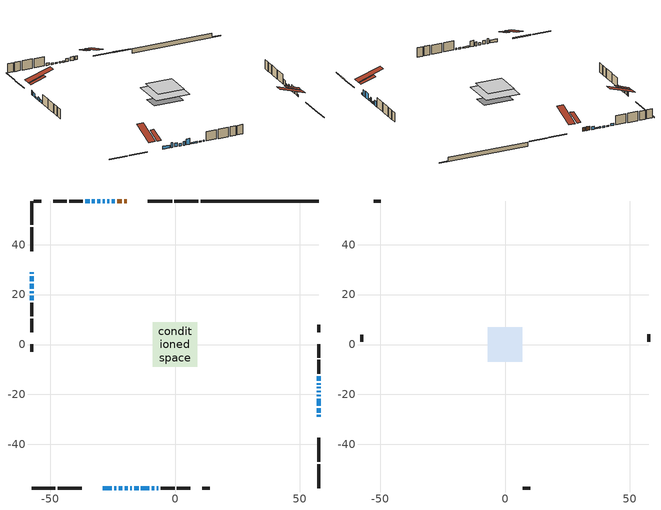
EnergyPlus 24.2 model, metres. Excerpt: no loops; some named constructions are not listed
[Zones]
conditioned space
 floor outside (Floor1 construction): -3.67,-3.67 -3.67,3.67 3.67,3.67 3.67,-3.67 z1.23
 floor adiabatic (AdiabaticFloorConstruction): -8.87,-8.87 -8.87,8.87 8.87,8.87 8.87,-8.87 z3.67
 floor foundation (Slab1 construction): -7.67,-4.14 -7.67,4.14 7.67,4.14 7.67,-4.14 z-1
 wall outside (RimJoist1 construction): 9.32,57.49 -0.24,57.49 / -57.49,-57.49 -47.93,-57.49 / -57.49,57.49 -57.49,47.93 / 57.49,-57.49 57.49,-47.93 z1.23:1.53
 wall outside (RimJoist2 construction): -1.17,57.49 -10.85,57.49 / -47.01,-57.49 -37.32,-57.49 / -57.49,47.01 -57.49,37.32 / 57.49,-47.01 57.49,-37.32 z1.23:1.53
 wall outside (AdiabaticWallConstruction 1): -19.27,57.49 -20.38,57.49 / -21.31,57.49 -23.13,57.49 z1.23:3.26
 wall outside (AdiabaticWallConstruction): 57.49,-28.9 57.49,-28.24 z1.23:2.09; -28.9,-57.49 -25.24,-57.49 z1.23:2.75; -57.49,28.9 -57.49,28.29 / 57.49,-19.14 57.49,-18.53 z1.23:3.57; 57.49,-27.31 57.49,-25.48 z1.23:4.33; 57.49,-24.55 57.49,-21.76 z1.23:4.48; 57.49,-20.83 57.49,-20.07 / -20.12,-57.49 -18.9,-57.49 / -34.19,57.49 -35.97,57.49 z1.23:2.4; 57.49,-17.6 57.49,-16.99 z1.23:2.12; 57.49,-16.06 57.49,-15.45 / -57.49,19.55 -57.49,17.72 z1.23:2.55; -24.06,57.49 -25.38,57.49 z1.23:2.65; -26.3,57.49 -27.22,57.49 z1.23:1.89; -57.49,27.36 -57.49,25.33 / -17.97,-57.49 -17.26,-57.49 z1.23:3.11; -24.31,-57.49 -23.5,-57.49 z1.23:3.67; -22.57,-57.49 -21.05,-57.49 z1.23:3.14; -16.33,-57.49 -14.55,-57.49 z1.23:4.2; -28.15,57.49 -28.97,57.49 / -57.49,24.4 -57.49,22.32 / -13.63,-57.49 -10.32,-57.49 / -9.39,-57.49 -8.27,-57.49 / -7.35,-57.49 -6.63,-57.49 / -29.89,57.49 -31.21,57.49 / -32.14,57.49 -33.26,57.49 z1.23:1.84; 57.49,-14.52 57.49,-12.64 z1.23:3.92; -57.49,21.39 -57.49,20.47 z1.23:3.06
 wall outside (Wall1 construction): -36.89,57.49 -42.44,57.49 / -5.71,-57.49 -0.16,-57.49 / -57.49,16.79 -57.49,11.25 / 57.49,-11.71 57.49,-6.17 z1.23:6.11
 wall outside (Wall2 construction): -43.37,57.49 -48.8,57.49 / 0.77,-57.49 6.2,-57.49 / -57.49,10.32 -57.49,4.88 / 57.49,-5.24 57.49,0.19 z1.23:6.11
 wall outside (Wall4 construction): -53.61,57.49 -56.56,57.49 / 11.01,-57.49 13.96,-57.49 / -57.49,0.07 -57.49,-2.88 / 57.49,5 57.49,7.96 z1.23:6.11
 wall foundation (FoundationWall1 construction): 10.25,57.49,-1 10.25,57.49,1.23 52.77,57.49,1.23 52.77,57.49,-0.59 57.49,57.49,-0.59 57.49,57.49,-1
 window (WindowConstruction): 57.49,-28.9 57.49,-28.24 z1.23:2.09
 window (WindowConstruction 8): -28.9,-57.49 -25.24,-57.49 z1.23:2.75
 window (WindowConstruction 22): -57.49,28.9 -57.49,28.29 z1.23:3.57
 window (WindowConstruction 9): 57.49,-27.31 57.49,-25.48 z1.23:4.33
 window (WindowConstruction 10): 57.49,-24.55 57.49,-21.76 z1.23:4.48
 window (WindowConstruction 11): 57.49,-20.83 57.49,-20.07 z1.23:2.4
 window (WindowConstruction 12): 57.49,-19.14 57.49,-18.53 z1.23:3.57
 window (WindowConstruction 13): 57.49,-17.6 57.49,-16.99 z1.23:2.12
 window (WindowConstruction 1): 57.49,-16.06 57.49,-15.45 z1.23:2.55
 window (WindowConstruction 14): -24.06,57.49 -25.38,57.49 z1.23:2.65
 window (WindowConstruction 15): -26.31,57.49 -27.22,57.49 z1.23:1.89
 window (WindowConstruction 16): -57.49,27.36 -57.49,25.33 z1.23:3.11
 window (WindowConstruction 17): -24.31,-57.49 -23.5,-57.49 z1.23:3.67
 window (WindowConstruction 18): -22.57,-57.49 -21.05,-57.49 z1.23:3.14
 window (WindowConstruction 19): -20.12,-57.49 -18.9,-57.49 z1.23:2.4
 window (WindowConstruction 20): -17.97,-57.49 -17.26,-57.49 z1.23:3.11
 window (WindowConstruction 21): -16.33,-57.49 -14.55,-57.49 z1.23:4.2
 window (WindowConstruction 23): -28.15,57.49 -28.96,57.49 z1.23:1.84
 window (WindowConstruction 2): 57.49,-14.52 57.49,-12.64 z1.23:3.92
 window (WindowConstruction 24): -57.49,24.4 -57.49,22.32 z1.23:1.84
 window (WindowConstruction 25): -13.63,-57.49 -10.32,-57.49 z1.23:1.84
 window (WindowConstruction 26): -9.39,-57.49 -8.27,-57.49 z1.23:1.84
 window (WindowConstruction 27): -7.34,-57.49 -6.63,-57.49 z1.23:1.84
 window (WindowConstruction 3): -29.89,57.49 -31.21,57.49 z1.23:1.84
 window (WindowConstruction 4): -32.14,57.49 -33.26,57.49 z1.23:1.84
 window (WindowConstruction 5): -34.19,57.49 -35.97,57.49 z1.23:2.4
 window (WindowConstruction 6): -57.49,21.39 -57.49,20.48 z1.23:3.06
 window (WindowConstruction 7): -57.49,19.55 -57.49,17.72 z1.23:2.55
 door (Door): -19.27,57.49 -20.38,57.49 z1.23:3.26
 door (Door 1): -21.31,57.49 -23.13,57.49 z1.23:3.26
 ceiling adiabatic (AdiabaticFloorConstruction): 8.87,-8.87 8.87,8.87 -8.87,8.87 -8.87,-8.87 z3.67
 roof outside (Roof2 construction): -18.34,57.49,6.11 -18.34,49.59,8.74 -16.26,49.59,8.74 -16.26,57.49,6.11; -29.83,-57.49,6.11 -29.83,-49.59,8.74 -31.91,-49.59,8.74 -31.91,-57.49,6.11; -57.49,29.83,6.11 -49.59,29.83,8.74 -49.59,31.91,8.74 -57.49,31.91,6.11; 57.49,-29.83,6.11 49.59,-29.83,8.74 49.59,-31.91,8.74 57.49,-31.91,6.11
attic - vented
 floor to conditioned space (Floor2 construction Reversed): -6.91,-6.91 -6.91,6.91 6.91,6.91 6.91,-6.91 z6.11
 wall outside (Wall3 construction): -49.73,57.49 -52.68,57.49 / 7.13,-57.49 10.08,-57.49 / -57.49,3.95 -57.49,1 / 57.49,1.12 57.49,4.07 z1.23:6.11
 roof outside (Roof1 construction): -15.33,57.49,6.11 -15.33,44.03,10.6 -11.78,44.03,10.6 -11.78,57.49,6.11; -32.84,-57.49,6.11 -32.84,-44.03,10.6 -36.39,-44.03,10.6 -36.39,-57.49,6.11; -57.49,32.84,6.11 -44.03,32.84,10.6 -44.03,36.39,10.6 -57.49,36.39,6.11; 57.49,-32.84,6.11 44.03,-32.84,10.6 44.03,-36.39,10.6 57.49,-36.39,6.11
[Schedule:Day:Interval]
clothes dryer exhaust 0 schedule day: No, 01:00, 0.123457, 02:00, 0.0740741, 03:00, 0.0493827, 04:00, 0.0246914, 05:00, 0.0493827, 06:00, 0.0740741, 07:00, 0.197531, 08:00, 0.395062, 09:00, 0.592593, 10:00, 0.839506, 11:00, 0.962963, 12:00, 1, 13:00, 0.91358, 14:00, 0.82716, 15:00, 0.716049, 16:00, 0.753086, 17:00, 0.679012, 18:00, 0.666667, 20:00, 0.62963, 21:00, 0.641975, 22:00, 0.666667, 23:00, 0.54321, 24:00, 0.296296
clothes dryer exhaust 0 schedule default day; cooling season schedule day; cooling season schedule day 2; cooling season schedule default day; exterior lighting schedule default day; natural vent schedule default day: No, 24:00, 0
cooling season schedule day 1: No, 24:00, 1
exterior lighting schedule day: No, 01:00, 0.566667, 03:00, 0.524167, 05:00, 0.495833, 06:00, 0.5525, 07:00, 0.623333, 08:00, 0.580833, 09:00, 0.439167, 10:00, 0.354167, 12:00, 0.34, 13:00, 0.354167, 14:00, 0.396667, 15:00, 0.425, 16:00, 0.495833, 17:00, 0.623333, 18:00, 0.793333, 19:00, 0.906667, 20:00, 0.963333, 21:00, 0.991667, 22:00, 0.920833, 23:00, 0.793333, 24:00, 0.665833
exterior lighting schedule day 1: No, 01:00, 0.528571, 03:00, 0.488929, 05:00, 0.4625, 06:00, 0.515357, 07:00, 0.581429, 08:00, 0.541786, 09:00, 0.409643, 10:00, 0.330357, 12:00, 0.317143, 13:00, 0.330357, 14:00, 0.37, 15:00, 0.396429, 16:00, 0.4625, 17:00, 0.581429, 18:00, 0.74, 19:00, 0.845714, 20:00, 0.898571, 21:00, 0.925, 22:00, 0.858929, 23:00, 0.74, 24:00, 0.621071
exterior lighting schedule day 10: No, 01:00, 0.552381, 03:00, 0.510952, 05:00, 0.483333, 06:00, 0.538571, 07:00, 0.607619, 08:00, 0.56619, 09:00, 0.428095, 10:00, 0.345238, 12:00, 0.331429, 13:00, 0.345238, 14:00, 0.386667, 15:00, 0.414286, 16:00, 0.483333, 17:00, 0.607619, 18:00, 0.773333, 19:00, 0.88381, 20:00, 0.939048, 21:00, 0.966667, 22:00, 0.897619, 23:00, 0.773333, 24:00, 0.649048
exterior lighting schedule day 11: No, 01:00, 0.571429, 03:00, 0.528571, 05:00, 0.5, 06:00, 0.557143, 07:00, 0.628571, 08:00, 0.585714, 09:00, 0.442857, 10:00, 0.357143, 12:00, 0.342857, 13:00, 0.357143, 14:00, 0.4, 15:00, 0.428571, 16:00, 0.5, 17:00, 0.628571, 18:00, 0.8, 19:00, 0.914286, 20:00, 0.971429, 21:00, 1, 22:00, 0.928571, 23:00, 0.8, 24:00, 0.671429
exterior lighting schedule day 2: No, 01:00, 0.485714, 03:00, 0.449286, 05:00, 0.425, 06:00, 0.473571, 07:00, 0.534286, 08:00, 0.497857, 09:00, 0.376429, 10:00, 0.303571, 12:00, 0.291429, 13:00, 0.303571, 14:00, 0.34, 15:00, 0.364286, 16:00, 0.425, 17:00, 0.534286, 18:00, 0.68, 19:00, 0.777143, 20:00, 0.825714, 21:00, 0.85, 22:00, 0.789286, 23:00, 0.68, 24:00, 0.570714
exterior lighting schedule day 3: No, 01:00, 0.442857, 03:00, 0.409643, 05:00, 0.3875, 06:00, 0.431786, 07:00, 0.487143, 08:00, 0.453929, 09:00, 0.343214, 10:00, 0.276786, 12:00, 0.265714, 13:00, 0.276786, 14:00, 0.31, 15:00, 0.332143, 16:00, 0.3875, 17:00, 0.487143, 18:00, 0.62, 19:00, 0.708571, 20:00, 0.752857, 21:00, 0.775, 22:00, 0.719643, 23:00, 0.62, 24:00, 0.520357
exterior lighting schedule day 4: No, 01:00, 0.4, 03:00, 0.37, 05:00, 0.35, 06:00, 0.39, 07:00, 0.44, 08:00, 0.41, 09:00, 0.31, 10:00, 0.25, 12:00, 0.24, 13:00, 0.25, 14:00, 0.28, 15:00, 0.3, 16:00, 0.35, 17:00, 0.44, 18:00, 0.56, 19:00, 0.64, 20:00, 0.68, 21:00, 0.7, 22:00, 0.65, 23:00, 0.56, 24:00, 0.47
exterior lighting schedule day 5: No, 01:00, 0.380952, 03:00, 0.352381, 05:00, 0.333333, 06:00, 0.371429, 07:00, 0.419048, 08:00, 0.390476, 09:00, 0.295238, 10:00, 0.238095, 12:00, 0.228571, 13:00, 0.238095, 14:00, 0.266667, 15:00, 0.285714, 16:00, 0.333333, 17:00, 0.419048, 18:00, 0.533333, 19:00, 0.609524, 20:00, 0.647619, 21:00, 0.666667, 22:00, 0.619048, 23:00, 0.533333, 24:00, 0.447619
exterior lighting schedule day 6: No, 01:00, 0.390476, 03:00, 0.36119, 05:00, 0.341667, 06:00, 0.380714, 07:00, 0.429524, 08:00, 0.400238, 09:00, 0.302619, 10:00, 0.244048, 12:00, 0.234286, 13:00, 0.244048, 14:00, 0.273333, 15:00, 0.292857, 16:00, 0.341667, 17:00, 0.429524, 18:00, 0.546667, 19:00, 0.624762, 20:00, 0.66381, 21:00, 0.683333, 22:00, 0.634524, 23:00, 0.546667, 24:00, 0.45881
exterior lighting schedule day 7: No, 01:00, 0.419048, 03:00, 0.387619, 05:00, 0.366667, 06:00, 0.408571, 07:00, 0.460952, 08:00, 0.429524, 09:00, 0.324762, 10:00, 0.261905, 12:00, 0.251429, 13:00, 0.261905, 14:00, 0.293333, 15:00, 0.314286, 16:00, 0.366667, 17:00, 0.460952, 18:00, 0.586667, 19:00, 0.670476, 20:00, 0.712381, 21:00, 0.733333, 22:00, 0.680952, 23:00, 0.586667, 24:00, 0.492381
exterior lighting schedule day 8: No, 01:00, 0.466667, 03:00, 0.431667, 05:00, 0.408333, 06:00, 0.455, 07:00, 0.513333, 08:00, 0.478333, 09:00, 0.361667, 10:00, 0.291667, 12:00, 0.28, 13:00, 0.291667, 14:00, 0.326667, 15:00, 0.35, 16:00, 0.408333, 17:00, 0.513333, 18:00, 0.653333, 19:00, 0.746667, 20:00, 0.793333, 21:00, 0.816667, 22:00, 0.758333, 23:00, 0.653333, 24:00, 0.548333
exterior lighting schedule day 9: No, 01:00, 0.509524, 03:00, 0.47131, 05:00, 0.445833, 06:00, 0.496786, 07:00, 0.560476, 08:00, 0.522262, 09:00, 0.394881, 10:00, 0.318452, 12:00, 0.305714, 13:00, 0.318452, 14:00, 0.356667, 15:00, 0.382143, 16:00, 0.445833, 17:00, 0.560476, 18:00, 0.713333, 19:00, 0.815238, 20:00, 0.86619, 21:00, 0.891667, 22:00, 0.827976, 23:00, 0.713333, 24:00, 0.59869
[Schedule:Week:Daily]
clothes dryer exhaust 0 schedule Week Rule - Jan1-Dec31: clothes dryer exhaust 0 schedule day, clothes dryer exhaust 0 schedule day, clothes dryer exhaust 0 schedule day, clothes dryer exhaust 0 schedule day, clothes dryer exhaust 0 schedule day, clothes dryer exhaust 0 schedule day, clothes dryer exhaust 0 schedule day, clothes dryer exhaust 0 schedule default day, clothes dryer exhaust 0 schedule default day, clothes dryer exhaust 0 schedule default day, clothes dryer exhaust 0 schedule default day, clothes dryer exhaust 0 schedule default day
cooling season schedule Week Rule - Jan1-May26: cooling season schedule day, cooling season schedule day, cooling season schedule day, cooling season schedule day, cooling season schedule day, cooling season schedule day, cooling season schedule day, cooling season schedule default day, cooling season schedule default day, cooling season schedule default day, cooling season schedule default day, cooling season schedule default day
cooling season schedule Week Rule - May27-Jun2: cooling season schedule day, cooling season schedule day, cooling season schedule day, cooling season schedule day, cooling season schedule day, cooling season schedule day 1, cooling season schedule day 1, cooling season schedule default day, cooling season schedule default day, cooling season schedule default day, cooling season schedule default day, cooling season schedule default day
cooling season schedule Week Rule - Jun3-Sep29: cooling season schedule day 1, cooling season schedule day 1, cooling season schedule day 1, cooling season schedule day 1, cooling season schedule day 1, cooling season schedule day 1, cooling season schedule day 1, cooling season schedule default day, cooling season schedule default day, cooling season schedule default day, cooling season schedule default day, cooling season schedule default day
cooling season schedule Week Rule - Sep30-Oct6: cooling season schedule day 1, cooling season schedule day 2, cooling season schedule day 2, cooling season schedule day 2, cooling season schedule day 2, cooling season schedule day 2, cooling season schedule day 2, cooling season schedule default day, cooling season schedule default day, cooling season schedule default day, cooling season schedule default day, cooling season schedule default day
cooling season schedule Week Rule - Oct7-Dec31: cooling season schedule day 2, cooling season schedule day 2, cooling season schedule day 2, cooling season schedule day 2, cooling season schedule day 2, cooling season schedule day 2, cooling season schedule day 2, cooling season schedule default day, cooling season schedule default day, cooling season schedule default day, cooling season schedule default day, cooling season schedule default day
exterior lighting schedule Week Rule - Jan1-Jan27: exterior lighting schedule day, exterior lighting schedule day, exterior lighting schedule day, exterior lighting schedule day, exterior lighting schedule day, exterior lighting schedule day, exterior lighting schedule day, exterior lighting schedule default day, exterior lighting schedule default day, exterior lighting schedule default day, exterior lighting schedule default day, exterior lighting schedule default day
exterior lighting schedule Week Rule - Jan28-Feb3: exterior lighting schedule day, exterior lighting schedule day, exterior lighting schedule day, exterior lighting schedule day, exterior lighting schedule day 1, exterior lighting schedule day 1, exterior lighting schedule day 1, exterior lighting schedule default day, exterior lighting schedule default day, exterior lighting schedule default day, exterior lighting schedule default day, exterior lighting schedule default day
exterior lighting schedule Week Rule - Feb4-Feb24: exterior lighting schedule day 1, exterior lighting schedule day 1, exterior lighting schedule day 1, exterior lighting schedule day 1, exterior lighting schedule day 1, exterior lighting schedule day 1, exterior lighting schedule day 1, exterior lighting schedule default day, exterior lighting schedule default day, exterior lighting schedule default day, exterior lighting schedule default day, exterior lighting schedule default day
exterior lighting schedule Week Rule - Feb25-Mar3: exterior lighting schedule day 1, exterior lighting schedule day 1, exterior lighting schedule day 1, exterior lighting schedule day 1, exterior lighting schedule day 2, exterior lighting schedule day 2, exterior lighting schedule day 2, exterior lighting schedule default day, exterior lighting schedule default day, exterior lighting schedule default day, exterior lighting schedule default day, exterior lighting schedule default day
exterior lighting schedule Week Rule - Mar4-Mar31: exterior lighting schedule day 2, exterior lighting schedule day 2, exterior lighting schedule day 2, exterior lighting schedule day 2, exterior lighting schedule day 2, exterior lighting schedule day 2, exterior lighting schedule day 2, exterior lighting schedule default day, exterior lighting schedule default day, exterior lighting schedule default day, exterior lighting schedule default day, exterior lighting schedule default day
exterior lighting schedule Week Rule - Apr1-Apr28: exterior lighting schedule day 3, exterior lighting schedule day 3, exterior lighting schedule day 3, exterior lighting schedule day 3, exterior lighting schedule day 3, exterior lighting schedule day 3, exterior lighting schedule day 3, exterior lighting schedule default day, exterior lighting schedule default day, exterior lighting schedule default day, exterior lighting schedule default day, exterior lighting schedule default day
exterior lighting schedule Week Rule - Apr29-May5: exterior lighting schedule day 3, exterior lighting schedule day 3, exterior lighting schedule day 4, exterior lighting schedule day 4, exterior lighting schedule day 4, exterior lighting schedule day 4, exterior lighting schedule day 4, exterior lighting schedule default day, exterior lighting schedule default day, exterior lighting schedule default day, exterior lighting schedule default day, exterior lighting schedule default day
exterior lighting schedule Week Rule - May6-May26: exterior lighting schedule day 4, exterior lighting schedule day 4, exterior lighting schedule day 4, exterior lighting schedule day 4, exterior lighting schedule day 4, exterior lighting schedule day 4, exterior lighting schedule day 4, exterior lighting schedule default day, exterior lighting schedule default day, exterior lighting schedule default day, exterior lighting schedule default day, exterior lighting schedule default day
exterior lighting schedule Week Rule - May27-Jun2: exterior lighting schedule day 4, exterior lighting schedule day 4, exterior lighting schedule day 4, exterior lighting schedule day 4, exterior lighting schedule day 4, exterior lighting schedule day 5, exterior lighting schedule day 5, exterior lighting schedule default day, exterior lighting schedule default day, exterior lighting schedule default day, exterior lighting schedule default day, exterior lighting schedule default day
exterior lighting schedule Week Rule - Jun3-Jun30: exterior lighting schedule day 5, exterior lighting schedule day 5, exterior lighting schedule day 5, exterior lighting schedule day 5, exterior lighting schedule day 5, exterior lighting schedule day 5, exterior lighting schedule day 5, exterior lighting schedule default day, exterior lighting schedule default day, exterior lighting schedule default day, exterior lighting schedule default day, exterior lighting schedule default day
exterior lighting schedule Week Rule - Jul1-Jul28: exterior lighting schedule day 6, exterior lighting schedule day 6, exterior lighting schedule day 6, exterior lighting schedule day 6, exterior lighting schedule day 6, exterior lighting schedule day 6, exterior lighting schedule day 6, exterior lighting schedule default day, exterior lighting schedule default day, exterior lighting schedule default day, exterior lighting schedule default day, exterior lighting schedule default day
exterior lighting schedule Week Rule - Jul29-Aug4: exterior lighting schedule day 6, exterior lighting schedule day 6, exterior lighting schedule day 6, exterior lighting schedule day 7, exterior lighting schedule day 7, exterior lighting schedule day 7, exterior lighting schedule day 7, exterior lighting schedule default day, exterior lighting schedule default day, exterior lighting schedule default day, exterior lighting schedule default day, exterior lighting schedule default day
exterior lighting schedule Week Rule - Aug5-Aug25: exterior lighting schedule day 7, exterior lighting schedule day 7, exterior lighting schedule day 7, exterior lighting schedule day 7, exterior lighting schedule day 7, exterior lighting schedule day 7, exterior lighting schedule day 7, exterior lighting schedule default day, exterior lighting schedule default day, exterior lighting schedule default day, exterior lighting schedule default day, exterior lighting schedule default day
exterior lighting schedule Week Rule - Aug26-Sep1: exterior lighting schedule day 7, exterior lighting schedule day 7, exterior lighting schedule day 7, exterior lighting schedule day 7, exterior lighting schedule day 7, exterior lighting schedule day 7, exterior lighting schedule day 8, exterior lighting schedule default day, exterior lighting schedule default day, exterior lighting schedule default day, exterior lighting schedule default day, exterior lighting schedule default day
exterior lighting schedule Week Rule - Sep2-Sep29: exterior lighting schedule day 8, exterior lighting schedule day 8, exterior lighting schedule day 8, exterior lighting schedule day 8, exterior lighting schedule day 8, exterior lighting schedule day 8, exterior lighting schedule day 8, exterior lighting schedule default day, exterior lighting schedule default day, exterior lighting schedule default day, exterior lighting schedule default day, exterior lighting schedule default day
exterior lighting schedule Week Rule - Sep30-Oct6: exterior lighting schedule day 8, exterior lighting schedule day 9, exterior lighting schedule day 9, exterior lighting schedule day 9, exterior lighting schedule day 9, exterior lighting schedule day 9, exterior lighting schedule day 9, exterior lighting schedule default day, exterior lighting schedule default day, exterior lighting schedule default day, exterior lighting schedule default day, exterior lighting schedule default day
exterior lighting schedule Week Rule - Oct7-Oct27: exterior lighting schedule day 9, exterior lighting schedule day 9, exterior lighting schedule day 9, exterior lighting schedule day 9, exterior lighting schedule day 9, exterior lighting schedule day 9, exterior lighting schedule day 9, exterior lighting schedule default day, exterior lighting schedule default day, exterior lighting schedule default day, exterior lighting schedule default day, exterior lighting schedule default day
exterior lighting schedule Week Rule - Oct28-Nov3: exterior lighting schedule day 9, exterior lighting schedule day 9, exterior lighting schedule day 9, exterior lighting schedule day 9, exterior lighting schedule day 10, exterior lighting schedule day 10, exterior lighting schedule day 10, exterior lighting schedule default day, exterior lighting schedule default day, exterior lighting schedule default day, exterior lighting schedule default day, exterior lighting schedule default day
exterior lighting schedule Week Rule - Nov4-Nov24: exterior lighting schedule day 10, exterior lighting schedule day 10, exterior lighting schedule day 10, exterior lighting schedule day 10, exterior lighting schedule day 10, exterior lighting schedule day 10, exterior lighting schedule day 10, exterior lighting schedule default day, exterior lighting schedule default day, exterior lighting schedule default day, exterior lighting schedule default day, exterior lighting schedule default day
exterior lighting schedule Week Rule - Nov25-Dec1: exterior lighting schedule day 10, exterior lighting schedule day 10, exterior lighting schedule day 10, exterior lighting schedule day 10, exterior lighting schedule day 10, exterior lighting schedule day 10, exterior lighting schedule day 11, exterior lighting schedule default day, exterior lighting schedule default day, exterior lighting schedule default day, exterior lighting schedule default day, exterior lighting schedule default day
exterior lighting schedule Week Rule - Dec2-Dec31: exterior lighting schedule day 11, exterior lighting schedule day 11, exterior lighting schedule day 11, exterior lighting schedule day 11, exterior lighting schedule day 11, exterior lighting schedule day 11, exterior lighting schedule day 11, exterior lighting schedule default day, exterior lighting schedule default day, exterior lighting schedule default day, exterior lighting schedule default day, exterior lighting schedule default day
natural vent schedule Week Rule - Jan1-Dec31: natural vent schedule default day, natural vent schedule default day, natural vent schedule default day, natural vent schedule default day, natural vent schedule default day, natural vent schedule default day, natural vent schedule default day, natural vent schedule default day, natural vent schedule default day, natural vent schedule default day, natural vent schedule default day, natural vent schedule default day
[Schedule:Year]
clothes dryer exhaust 0 schedule: clothes dryer exhaust 0 schedule Week Rule - Jan1-Dec31, 1, 1, 12, 31
cooling season schedule: cooling season schedule Week Rule - Jan1-May26, 1, 1, 5, 26, cooling season schedule Week Rule - May27-Jun2, 5, 27, 6, 2, cooling season schedule Week Rule - Jun3-Sep29, 6, 3, 9, 29, cooling season schedule Week Rule - Sep30-Oct6, 9, 30, 10, 6, cooling season schedule Week Rule - Oct7-Dec31, 10, 7, 12, 31
natural vent schedule: natural vent schedule Week Rule - Jan1-Dec31, 1, 1, 12, 31
